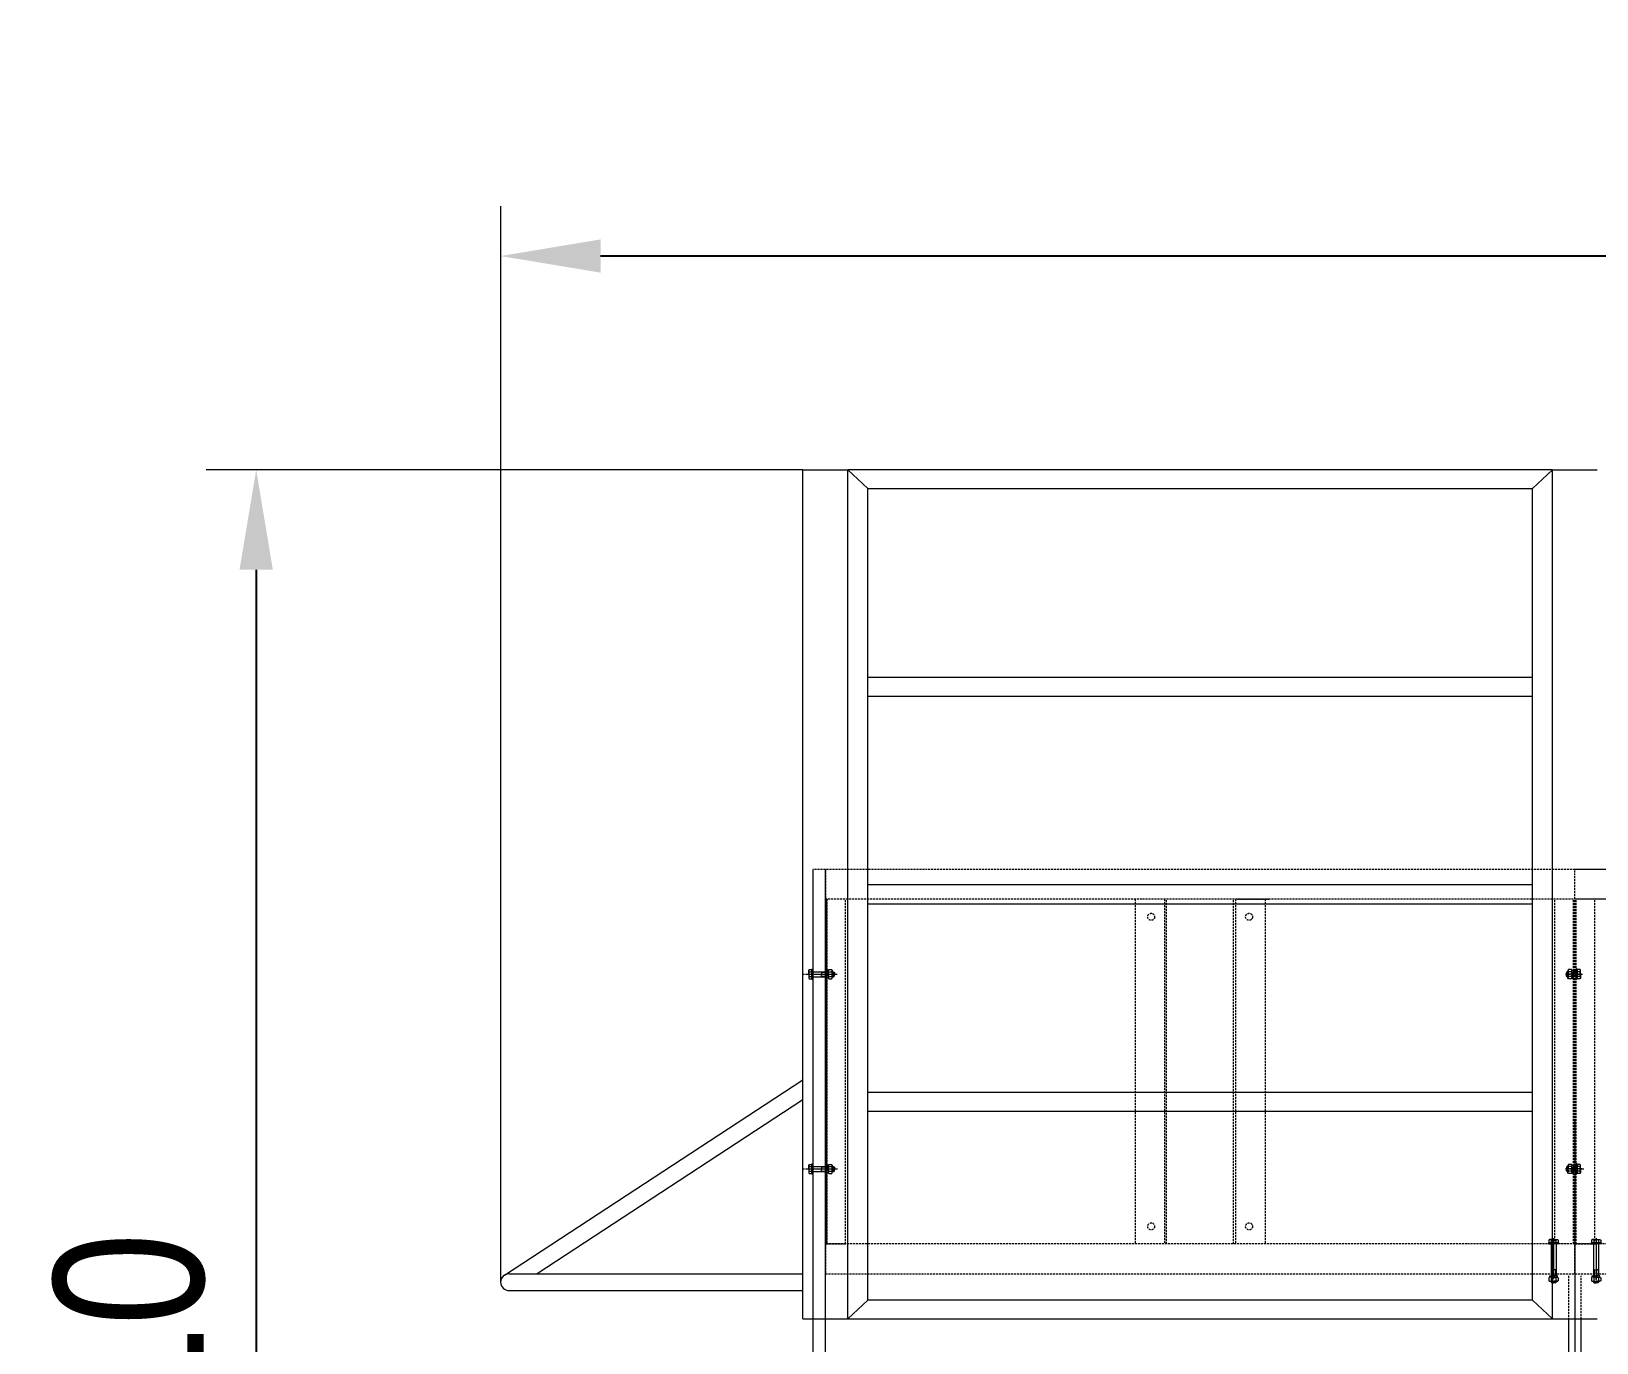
# Model space of a CAD drawing. Header units: millimetres. Extents: x -4553 to 3534, y -2660 to 2715.
# Drawn here: x -4553 to -1420, y 89 to 2715 of the extents above; entities that cross this region are included whole.
import ezdxf

# ---------------------------------------------------------------- set-up
doc = ezdxf.new("R2010")
doc.units = ezdxf.units.MM
doc.linetypes.add('K5LT_DASHED', pattern=[6, 4, -2])
for name, color, linetype in [('DIKOM_ОБЪЕКТ', 7, 'Continuous'), ('DIKOM_РАЗМЕР_ОБЪЕКТА', 7, 'Continuous'), ('Системный слой', 7, 'Continuous')]:
    doc.layers.add(name, color=color, linetype=linetype)
doc.styles.add('style1', font='arial.ttf', dxfattribs={"width": 0.8})
doc.dimstyles.new('1-50', dxfattribs={"dimtxt": 300, "dimasz": 200, "dimexe": 100, "dimexo": 0, "dimgap": 100, "dimtad": 1, "dimtxsty": 'style1', "dimcen": 200, "dimclrd": 7, "dimclre": 7, "dimclrt": 7, "dimadec": 1, "dimazin": 2, "dimtfac": 1, "dimtmove": 0, "dimatfit": 2, "dimfxl": 0, "dimlwd": 25, "dimlwe": 18, "dimarcsym": 0})

# ---------------------------------------------------------------- blocks, each defined once
blk = doc.blocks.new('U100')
at = {"layer": 'Системный слой', "color": 7, "linetype": 'K5LT_DASHED', "lineweight": 18}
for p, q in [((894.07, -340.66), (893.99, -340.71)), ((893.99, -340.71), (893.99, -340.98)), ((893.99, -340.98), (894.45, -340.98)), ((894.45, -340.66), (894.07, -340.66)), ((894.2, -341.08), (894.2, -344.28)), ((894.22, -340.71), (894.22, -340.98)), ((894.45, -340.66), (894.83, -340.66)), ((894.92, -340.98), (894.45, -340.98)), ((894.69, -340.71), (894.69, -340.98)), ((894.7, -341.08), (894.7, -344.28)), ((894.83, -340.66), (894.92, -340.71)), ((894.92, -340.71), (894.92, -340.98)), ((894.2, -343.68), (894.45, -343.68)), ((894.25, -343.68), (894.25, -344.28)), ((894.7, -343.68), (894.45, -343.68)), ((894.66, -343.68), (894.66, -344.28)), ((894.2, -344.83), (894.2, -344.91)), ((894.2, -344.91), (894.28, -344.98)), ((894.2, -344.91), (894.45, -344.91)), ((894.25, -344.83), (894.25, -344.95)), ((894.28, -344.98), (894.45, -344.98)), ((894.7, -344.91), (894.45, -344.91)), ((894.63, -344.98), (894.45, -344.98)), ((894.7, -344.91), (894.63, -344.98)), ((894.66, -344.83), (894.66, -344.95)), ((894.7, -344.83), (894.7, -344.91))]:
    blk.add_line(p, q, dxfattribs=at)
for centre, radius, start, end in [((894.11, -340.83), 0.162, 46.6832, 119.134), ((894.45, -341.25), 0.588, 90, 113.1373), ((894.45, -341.25), 0.588, 66.8627, 90), ((894.8, -340.83), 0.162, 60.866, 133.3168)]:
    blk.add_arc(centre, radius, start, end, dxfattribs=at)
blk = doc.blocks.new('U101')
at = {"layer": 'Системный слой', "color": 7, "linetype": 'K5LT_DASHED', "lineweight": 18}
for p, q in [((894.45, -340.98), (893.95, -340.98)), ((893.95, -340.98), (893.95, -341.08)), ((893.95, -341.08), (894.45, -341.08)), ((894.45, -340.98), (894.95, -340.98)), ((894.95, -341.08), (894.45, -341.08)), ((894.95, -340.98), (894.95, -341.08))]:
    blk.add_line(p, q, dxfattribs=at)
blk = doc.blocks.new('U102')
at = {"layer": 'Системный слой', "color": 7, "linetype": 'K5LT_DASHED', "lineweight": 18}
for p, q in [((894.07, -344.41), (894.07, -344.28)), ((894.07, -344.28), (894.45, -344.28)), ((894.45, -344.41), (894.07, -344.41)), ((894.43, -344.28), (894.39, -344.41)), ((894.83, -344.28), (894.45, -344.28)), ((894.45, -344.41), (894.83, -344.41)), ((894.48, -344.41), (894.52, -344.28)), ((894.83, -344.41), (894.83, -344.28))]:
    blk.add_line(p, q, dxfattribs=at)
blk = doc.blocks.new('U103')
at = {"layer": 'Системный слой', "color": 7, "linetype": 'K5LT_DASHED', "lineweight": 18}
for p, q in [((894.09, -344.41), (893.99, -344.47)), ((893.99, -344.47), (893.99, -344.77)), ((894.45, -344.41), (894.09, -344.41)), ((894.22, -344.47), (894.22, -344.77)), ((894.45, -344.41), (894.82, -344.41)), ((894.69, -344.47), (894.69, -344.77)), ((894.82, -344.41), (894.92, -344.47)), ((894.92, -344.47), (894.92, -344.77)), ((893.99, -344.77), (894.09, -344.83)), ((894.09, -344.83), (894.45, -344.83)), ((894.82, -344.83), (894.45, -344.83)), ((894.92, -344.77), (894.82, -344.83))]:
    blk.add_line(p, q, dxfattribs=at)
for centre, radius, start, end in [((894.12, -344.54), 0.129, 35.859, 126.1524), ((894.45, -344.9), 0.493, 90, 117.9053), ((894.45, -344.9), 0.493, 62.0947, 90), ((894.79, -344.54), 0.129, 53.8476, 144.141), ((894.12, -344.7), 0.129, 233.8476, 324.141), ((894.45, -344.34), 0.493, 242.0947, 270), ((894.45, -344.34), 0.493, 270, 297.9053), ((894.79, -344.7), 0.129, 215.859, 306.1524)]:
    blk.add_arc(centre, radius, start, end, dxfattribs=at)
blk = doc.blocks.new('U99')
at = {"layer": 'Системный слой', "color": 7, "linetype": 'K5LT_DASHED', "lineweight": 18}
blk.add_line((894.45, -340.51), (894.45, -345.13), dxfattribs=at)
at = {"layer": 'Системный слой'}
for name in ['U101', 'U100', 'U103', 'U102']:
    blk.add_blockref(name, (0, 0), dxfattribs=at)
blk = doc.blocks.new('U105')
at = {"layer": 'Системный слой', "color": 7, "linetype": 'K5LT_DASHED', "lineweight": 18}
for p, q in [((889.82, -340.66), (889.74, -340.71)), ((889.74, -340.71), (889.74, -340.98)), ((889.74, -340.98), (890.2, -340.98)), ((890.2, -340.66), (889.82, -340.66)), ((889.95, -341.08), (889.95, -344.28)), ((889.97, -340.71), (889.97, -340.98)), ((890.2, -340.66), (890.58, -340.66)), ((890.67, -340.98), (890.2, -340.98)), ((890.44, -340.71), (890.44, -340.98)), ((890.45, -341.08), (890.45, -344.28)), ((890.58, -340.66), (890.67, -340.71)), ((890.67, -340.71), (890.67, -340.98)), ((889.95, -343.68), (890.2, -343.68)), ((890, -343.68), (890, -344.28)), ((890.45, -343.68), (890.2, -343.68)), ((890.41, -343.68), (890.41, -344.28)), ((889.95, -344.83), (889.95, -344.91)), ((889.95, -344.91), (890.03, -344.98)), ((889.95, -344.91), (890.2, -344.91)), ((890, -344.83), (890, -344.95)), ((890.03, -344.98), (890.2, -344.98)), ((890.45, -344.91), (890.2, -344.91)), ((890.38, -344.98), (890.2, -344.98)), ((890.45, -344.91), (890.38, -344.98)), ((890.41, -344.83), (890.41, -344.95)), ((890.45, -344.83), (890.45, -344.91))]:
    blk.add_line(p, q, dxfattribs=at)
for centre, radius, start, end in [((889.86, -340.83), 0.162, 46.6832, 119.134), ((890.2, -341.25), 0.588, 90, 113.1373), ((890.2, -341.25), 0.588, 66.8627, 90), ((890.55, -340.83), 0.162, 60.866, 133.3168)]:
    blk.add_arc(centre, radius, start, end, dxfattribs=at)
blk = doc.blocks.new('U106')
at = {"layer": 'Системный слой', "color": 7, "linetype": 'K5LT_DASHED', "lineweight": 18}
for p, q in [((890.2, -340.98), (889.7, -340.98)), ((889.7, -340.98), (889.7, -341.08)), ((889.7, -341.08), (890.2, -341.08)), ((890.2, -340.98), (890.7, -340.98)), ((890.7, -341.08), (890.2, -341.08)), ((890.7, -340.98), (890.7, -341.08))]:
    blk.add_line(p, q, dxfattribs=at)
blk = doc.blocks.new('U107')
at = {"layer": 'Системный слой', "color": 7, "linetype": 'K5LT_DASHED', "lineweight": 18}
for p, q in [((889.82, -344.41), (889.82, -344.28)), ((889.82, -344.28), (890.2, -344.28)), ((890.2, -344.41), (889.82, -344.41)), ((890.18, -344.28), (890.14, -344.41)), ((890.58, -344.28), (890.2, -344.28)), ((890.2, -344.41), (890.58, -344.41)), ((890.23, -344.41), (890.27, -344.28)), ((890.58, -344.41), (890.58, -344.28))]:
    blk.add_line(p, q, dxfattribs=at)
blk = doc.blocks.new('U108')
at = {"layer": 'Системный слой', "color": 7, "linetype": 'K5LT_DASHED', "lineweight": 18}
for p, q in [((889.84, -344.41), (889.74, -344.47)), ((889.74, -344.47), (889.74, -344.77)), ((890.2, -344.41), (889.84, -344.41)), ((889.97, -344.47), (889.97, -344.77)), ((890.2, -344.41), (890.57, -344.41)), ((890.44, -344.47), (890.44, -344.77)), ((890.57, -344.41), (890.67, -344.47)), ((890.67, -344.47), (890.67, -344.77)), ((889.74, -344.77), (889.84, -344.83)), ((889.84, -344.83), (890.2, -344.83)), ((890.57, -344.83), (890.2, -344.83)), ((890.67, -344.77), (890.57, -344.83))]:
    blk.add_line(p, q, dxfattribs=at)
for centre, radius, start, end in [((889.87, -344.54), 0.129, 35.859, 126.1524), ((890.2, -344.9), 0.493, 90, 117.9053), ((890.2, -344.9), 0.493, 62.0947, 90), ((890.54, -344.54), 0.129, 53.8476, 144.141), ((889.87, -344.7), 0.129, 233.8476, 324.141), ((890.2, -344.34), 0.493, 242.0947, 270), ((890.2, -344.34), 0.493, 270, 297.9053), ((890.54, -344.7), 0.129, 215.859, 306.1524)]:
    blk.add_arc(centre, radius, start, end, dxfattribs=at)
blk = doc.blocks.new('U104')
at = {"layer": 'Системный слой', "color": 7, "linetype": 'K5LT_DASHED', "lineweight": 18}
blk.add_line((890.2, -340.51), (890.2, -345.13), dxfattribs=at)
at = {"layer": 'Системный слой'}
for name in ['U106', 'U105', 'U108', 'U107']:
    blk.add_blockref(name, (0, 0), dxfattribs=at)
blk = doc.blocks.new('U133')
at = {"layer": 'Системный слой', "color": 7, "linetype": 'K5LT_DASHED', "lineweight": 18}
for p, q in [((815.66, -313.7), (815.71, -313.62)), ((815.66, -314.08), (815.66, -313.7)), ((815.66, -314.08), (815.66, -314.46)), ((815.66, -314.46), (815.71, -314.55)), ((815.71, -313.62), (815.98, -313.62)), ((815.71, -313.85), (815.98, -313.85)), ((815.71, -314.31), (815.98, -314.31)), ((815.71, -314.55), (815.98, -314.55)), ((815.98, -313.62), (815.98, -314.08)), ((815.98, -314.55), (815.98, -314.08)), ((816.08, -313.83), (817.48, -313.83)), ((816.08, -314.33), (817.48, -314.33)), ((816.93, -313.83), (816.93, -314.08)), ((816.93, -313.87), (817.48, -313.87)), ((816.93, -314.33), (816.93, -314.08)), ((816.93, -314.29), (817.48, -314.29)), ((818.02, -313.83), (818.15, -313.83)), ((818.02, -313.87), (818.2, -313.87)), ((818.02, -314.29), (818.2, -314.29)), ((818.02, -314.33), (818.15, -314.33)), ((818.15, -313.83), (818.23, -313.91)), ((818.15, -313.83), (818.15, -314.08)), ((818.15, -314.33), (818.15, -314.08)), ((818.15, -314.33), (818.23, -314.26)), ((818.23, -313.91), (818.23, -314.08)), ((818.23, -314.26), (818.23, -314.08))]:
    blk.add_line(p, q, dxfattribs=at)
for centre, radius, start, end in [((815.83, -313.74), 0.162, 150.866, 223.3168), ((816.25, -314.08), 0.588, 156.8627, 180), ((816.25, -314.08), 0.588, 180, 203.1373), ((815.83, -314.43), 0.162, 136.6832, 209.134)]:
    blk.add_arc(centre, radius, start, end, dxfattribs=at)
blk = doc.blocks.new('U134')
at = {"layer": 'Системный слой', "color": 7, "linetype": 'K5LT_DASHED', "lineweight": 18}
for p, q in [((815.98, -314.08), (815.98, -313.58)), ((815.98, -313.58), (816.08, -313.58)), ((815.98, -314.08), (815.98, -314.58)), ((815.98, -314.58), (816.08, -314.58)), ((816.08, -313.58), (816.08, -314.08)), ((816.08, -314.58), (816.08, -314.08))]:
    blk.add_line(p, q, dxfattribs=at)
blk = doc.blocks.new('U135')
at = {"layer": 'Системный слой', "color": 7, "linetype": 'K5LT_DASHED', "lineweight": 18}
for p, q in [((817.6, -313.7), (817.48, -313.7)), ((817.48, -313.7), (817.48, -314.08)), ((817.48, -314.06), (817.6, -314.01)), ((817.48, -314.46), (817.48, -314.08)), ((817.6, -314.11), (817.48, -314.15)), ((817.6, -314.46), (817.48, -314.46)), ((817.6, -314.08), (817.6, -313.7)), ((817.6, -314.08), (817.6, -314.46))]:
    blk.add_line(p, q, dxfattribs=at)
blk = doc.blocks.new('U136')
at = {"layer": 'Системный слой', "color": 7, "linetype": 'K5LT_DASHED', "lineweight": 18}
for p, q in [((817.6, -313.72), (817.66, -313.62)), ((817.6, -314.08), (817.6, -313.72)), ((817.6, -314.08), (817.6, -314.45)), ((817.6, -314.45), (817.66, -314.55)), ((817.66, -313.62), (817.97, -313.62)), ((817.66, -313.85), (817.97, -313.85)), ((817.66, -314.31), (817.97, -314.31)), ((817.66, -314.55), (817.97, -314.55)), ((817.97, -313.62), (818.02, -313.72)), ((817.97, -314.55), (818.02, -314.45)), ((818.02, -313.72), (818.02, -314.08)), ((818.02, -314.45), (818.02, -314.08))]:
    blk.add_line(p, q, dxfattribs=at)
for centre, radius, start, end in [((818.1, -314.08), 0.493, 152.0947, 180), ((818.1, -314.08), 0.493, 180, 207.9053), ((817.74, -313.75), 0.129, 143.8476, 234.141), ((817.74, -314.42), 0.129, 125.859, 216.1524), ((817.89, -313.75), 0.129, 305.859, 36.1524), ((817.53, -314.08), 0.493, 0, 27.9053), ((817.53, -314.08), 0.493, 332.0947, 0), ((817.89, -314.42), 0.129, 323.8476, 54.141)]:
    blk.add_arc(centre, radius, start, end, dxfattribs=at)
blk = doc.blocks.new('U137')
at = {"layer": 'Системный слой', "color": 7, "linetype": 'K5LT_DASHED', "lineweight": 18}
for p, q in [((815.66, -333.2), (815.71, -333.12)), ((815.66, -333.58), (815.66, -333.2)), ((815.66, -333.58), (815.66, -333.96)), ((815.71, -333.12), (815.98, -333.12)), ((815.71, -333.35), (815.98, -333.35)), ((815.98, -333.12), (815.98, -333.58)), ((815.98, -334.05), (815.98, -333.58)), ((816.08, -333.33), (817.48, -333.33)), ((816.93, -333.33), (816.93, -333.58)), ((816.93, -333.37), (817.48, -333.37)), ((816.93, -333.83), (816.93, -333.58)), ((818.02, -333.33), (818.15, -333.33)), ((818.02, -333.37), (818.2, -333.37)), ((818.15, -333.33), (818.23, -333.41)), ((818.15, -333.33), (818.15, -333.58)), ((818.15, -333.83), (818.15, -333.58)), ((818.23, -333.41), (818.23, -333.58)), ((818.23, -333.76), (818.23, -333.58)), ((815.66, -333.96), (815.71, -334.05)), ((815.71, -333.81), (815.98, -333.81)), ((815.71, -334.05), (815.98, -334.05)), ((816.08, -333.83), (817.48, -333.83)), ((816.93, -333.79), (817.48, -333.79)), ((818.02, -333.79), (818.2, -333.79)), ((818.02, -333.83), (818.15, -333.83)), ((818.15, -333.83), (818.23, -333.76))]:
    blk.add_line(p, q, dxfattribs=at)
for centre, radius, start, end in [((815.83, -333.24), 0.162, 150.866, 223.3168), ((816.25, -333.58), 0.588, 156.8627, 180), ((816.25, -333.58), 0.588, 180, 203.1373), ((815.83, -333.93), 0.162, 136.6832, 209.134)]:
    blk.add_arc(centre, radius, start, end, dxfattribs=at)
blk = doc.blocks.new('U138')
at = {"layer": 'Системный слой', "color": 7, "linetype": 'K5LT_DASHED', "lineweight": 18}
for p, q in [((815.98, -333.58), (815.98, -333.08)), ((815.98, -333.08), (816.08, -333.08)), ((815.98, -333.58), (815.98, -334.08)), ((816.08, -333.08), (816.08, -333.58)), ((816.08, -334.08), (816.08, -333.58)), ((815.98, -334.08), (816.08, -334.08))]:
    blk.add_line(p, q, dxfattribs=at)
blk = doc.blocks.new('U139')
at = {"layer": 'Системный слой', "color": 7, "linetype": 'K5LT_DASHED', "lineweight": 18}
for p, q in [((817.6, -333.2), (817.48, -333.2)), ((817.48, -333.2), (817.48, -333.58)), ((817.48, -333.56), (817.6, -333.51)), ((817.48, -333.96), (817.48, -333.58)), ((817.6, -333.61), (817.48, -333.65)), ((817.6, -333.58), (817.6, -333.2)), ((817.6, -333.58), (817.6, -333.96)), ((817.6, -333.96), (817.48, -333.96))]:
    blk.add_line(p, q, dxfattribs=at)
blk = doc.blocks.new('U140')
at = {"layer": 'Системный слой', "color": 7, "linetype": 'K5LT_DASHED', "lineweight": 18}
for p, q in [((817.6, -333.22), (817.66, -333.12)), ((817.6, -333.58), (817.6, -333.22)), ((817.6, -333.58), (817.6, -333.95)), ((817.66, -333.12), (817.97, -333.12)), ((817.66, -333.35), (817.97, -333.35)), ((817.97, -333.12), (818.02, -333.22)), ((818.02, -333.22), (818.02, -333.58)), ((818.02, -333.95), (818.02, -333.58)), ((817.6, -333.95), (817.66, -334.05)), ((817.66, -333.81), (817.97, -333.81)), ((817.66, -334.05), (817.97, -334.05)), ((817.97, -334.05), (818.02, -333.95))]:
    blk.add_line(p, q, dxfattribs=at)
for centre, radius, start, end in [((818.1, -333.58), 0.493, 152.0947, 180), ((818.1, -333.58), 0.493, 180, 207.9053), ((817.74, -333.25), 0.129, 143.8476, 234.141), ((817.89, -333.25), 0.129, 305.859, 36.1524), ((817.53, -333.58), 0.493, 0, 27.9053), ((817.53, -333.58), 0.493, 332.0947, 0), ((817.74, -333.92), 0.129, 125.859, 216.1524), ((817.89, -333.92), 0.129, 323.8476, 54.141)]:
    blk.add_arc(centre, radius, start, end, dxfattribs=at)
blk = doc.blocks.new('U165')
at = {"layer": 'Системный слой', "color": 7, "linetype": 'K5LT_DASHED', "lineweight": 18}
for p, q in [((891.55, -333.33), (891.48, -333.41)), ((891.48, -333.41), (891.48, -333.58)), ((891.48, -333.76), (891.48, -333.58)), ((891.63, -333.37), (891.51, -333.37)), ((891.63, -333.33), (891.55, -333.33)), ((891.55, -333.33), (891.55, -333.58)), ((891.55, -333.83), (891.55, -333.58)), ((892.48, -333.33), (892.18, -333.33)), ((892.48, -333.37), (892.18, -333.37)), ((892.85, -333.12), (892.58, -333.12)), ((892.58, -333.12), (892.58, -333.58)), ((892.85, -333.35), (892.58, -333.35)), ((892.58, -334.05), (892.58, -333.58)), ((892.9, -333.2), (892.85, -333.12)), ((892.9, -333.58), (892.9, -333.2)), ((892.9, -333.58), (892.9, -333.96)), ((891.55, -333.83), (891.48, -333.76)), ((891.63, -333.79), (891.51, -333.79)), ((891.63, -333.83), (891.55, -333.83)), ((892.48, -333.79), (892.18, -333.79)), ((892.48, -333.83), (892.18, -333.83)), ((892.85, -333.81), (892.58, -333.81)), ((892.85, -334.05), (892.58, -334.05)), ((892.9, -333.96), (892.85, -334.05))]:
    blk.add_line(p, q, dxfattribs=at)
for centre, radius, start, end in [((892.73, -333.24), 0.162, 316.6832, 29.134), ((892.31, -333.58), 0.588, 0, 23.1373), ((892.31, -333.58), 0.588, 336.8627, 0), ((892.73, -333.93), 0.162, 330.866, 43.3168)]:
    blk.add_arc(centre, radius, start, end, dxfattribs=at)
blk = doc.blocks.new('U166')
at = {"layer": 'Системный слой', "color": 7, "linetype": 'K5LT_DASHED', "lineweight": 18}
for p, q in [((892.58, -333.08), (892.48, -333.08)), ((892.48, -333.08), (892.48, -333.58)), ((892.48, -334.08), (892.48, -333.58)), ((892.58, -333.58), (892.58, -333.08)), ((892.58, -333.58), (892.58, -334.08)), ((892.58, -334.08), (892.48, -334.08))]:
    blk.add_line(p, q, dxfattribs=at)
blk = doc.blocks.new('U167')
at = {"layer": 'Системный слой', "color": 7, "linetype": 'K5LT_DASHED', "lineweight": 18}
for p, q in [((892.05, -333.58), (892.05, -333.2)), ((892.05, -333.2), (892.18, -333.2)), ((892.05, -333.56), (892.18, -333.51)), ((892.05, -333.58), (892.05, -333.96)), ((892.18, -333.61), (892.05, -333.65)), ((892.18, -333.2), (892.18, -333.58)), ((892.18, -333.96), (892.18, -333.58)), ((892.05, -333.96), (892.18, -333.96))]:
    blk.add_line(p, q, dxfattribs=at)
blk = doc.blocks.new('U168')
at = {"layer": 'Системный слой', "color": 7, "linetype": 'K5LT_DASHED', "lineweight": 18}
for p, q in [((891.69, -333.12), (891.63, -333.22)), ((891.63, -333.22), (891.63, -333.58)), ((891.63, -333.95), (891.63, -333.58)), ((892, -333.12), (891.69, -333.12)), ((892, -333.35), (891.69, -333.35)), ((892.05, -333.22), (892, -333.12)), ((892.05, -333.58), (892.05, -333.22)), ((892.05, -333.58), (892.05, -333.95)), ((891.69, -334.05), (891.63, -333.95)), ((892, -333.81), (891.69, -333.81)), ((892, -334.05), (891.69, -334.05)), ((892.05, -333.95), (892, -334.05))]:
    blk.add_line(p, q, dxfattribs=at)
for centre, radius, start, end in [((892.13, -333.58), 0.493, 152.0947, 180), ((892.13, -333.58), 0.493, 180, 207.9053), ((891.77, -333.25), 0.129, 143.8476, 234.141), ((891.92, -333.25), 0.129, 305.859, 36.1524), ((891.56, -333.58), 0.493, 0, 27.9053), ((891.56, -333.58), 0.493, 332.0947, 0), ((891.77, -333.92), 0.129, 125.859, 216.1524), ((891.92, -333.92), 0.129, 323.8476, 54.141)]:
    blk.add_arc(centre, radius, start, end, dxfattribs=at)
blk = doc.blocks.new('U169')
at = {"layer": 'Системный слой', "color": 7, "linetype": 'K5LT_DASHED', "lineweight": 18}
for p, q in [((891.55, -313.83), (891.48, -313.91)), ((891.48, -313.91), (891.48, -314.08)), ((891.48, -314.26), (891.48, -314.08)), ((891.55, -314.33), (891.48, -314.26)), ((891.63, -313.87), (891.51, -313.87)), ((891.63, -314.29), (891.51, -314.29)), ((891.63, -313.83), (891.55, -313.83)), ((891.55, -313.83), (891.55, -314.08)), ((891.55, -314.33), (891.55, -314.08)), ((891.63, -314.33), (891.55, -314.33)), ((892.48, -313.83), (892.18, -313.83)), ((892.48, -313.87), (892.18, -313.87)), ((892.48, -314.29), (892.18, -314.29)), ((892.48, -314.33), (892.18, -314.33)), ((892.85, -313.62), (892.58, -313.62)), ((892.58, -313.62), (892.58, -314.08)), ((892.85, -313.85), (892.58, -313.85)), ((892.58, -314.55), (892.58, -314.08)), ((892.85, -314.31), (892.58, -314.31)), ((892.85, -314.55), (892.58, -314.55)), ((892.9, -313.7), (892.85, -313.62)), ((892.9, -314.46), (892.85, -314.55)), ((892.9, -314.08), (892.9, -313.7)), ((892.9, -314.08), (892.9, -314.46))]:
    blk.add_line(p, q, dxfattribs=at)
for centre, radius, start, end in [((892.73, -313.74), 0.162, 316.6832, 29.134), ((892.31, -314.08), 0.588, 0, 23.1373), ((892.31, -314.08), 0.588, 336.8627, 0), ((892.73, -314.43), 0.162, 330.866, 43.3168)]:
    blk.add_arc(centre, radius, start, end, dxfattribs=at)
blk = doc.blocks.new('U170')
at = {"layer": 'Системный слой', "color": 7, "linetype": 'K5LT_DASHED', "lineweight": 18}
for p, q in [((892.58, -313.58), (892.48, -313.58)), ((892.48, -313.58), (892.48, -314.08)), ((892.48, -314.58), (892.48, -314.08)), ((892.58, -314.58), (892.48, -314.58)), ((892.58, -314.08), (892.58, -313.58)), ((892.58, -314.08), (892.58, -314.58))]:
    blk.add_line(p, q, dxfattribs=at)
blk = doc.blocks.new('U171')
at = {"layer": 'Системный слой', "color": 7, "linetype": 'K5LT_DASHED', "lineweight": 18}
for p, q in [((892.05, -314.08), (892.05, -313.7)), ((892.05, -313.7), (892.18, -313.7)), ((892.05, -314.06), (892.18, -314.01)), ((892.05, -314.08), (892.05, -314.46)), ((892.18, -314.11), (892.05, -314.15)), ((892.05, -314.46), (892.18, -314.46)), ((892.18, -313.7), (892.18, -314.08)), ((892.18, -314.46), (892.18, -314.08))]:
    blk.add_line(p, q, dxfattribs=at)
blk = doc.blocks.new('U172')
at = {"layer": 'Системный слой', "color": 7, "linetype": 'K5LT_DASHED', "lineweight": 18}
for p, q in [((891.69, -313.62), (891.63, -313.72)), ((891.63, -313.72), (891.63, -314.08)), ((891.63, -314.45), (891.63, -314.08)), ((891.69, -314.55), (891.63, -314.45)), ((892, -313.62), (891.69, -313.62)), ((892, -313.85), (891.69, -313.85)), ((892, -314.31), (891.69, -314.31)), ((892, -314.55), (891.69, -314.55)), ((892.05, -313.72), (892, -313.62)), ((892.05, -314.45), (892, -314.55)), ((892.05, -314.08), (892.05, -313.72)), ((892.05, -314.08), (892.05, -314.45))]:
    blk.add_line(p, q, dxfattribs=at)
for centre, radius, start, end in [((892.13, -314.08), 0.493, 152.0947, 180), ((892.13, -314.08), 0.493, 180, 207.9053), ((891.77, -313.75), 0.129, 143.8476, 234.141), ((891.77, -314.42), 0.129, 125.859, 216.1524), ((891.92, -313.75), 0.129, 305.859, 36.1524), ((891.56, -314.08), 0.493, 0, 27.9053), ((891.56, -314.08), 0.493, 332.0947, 0), ((891.92, -314.42), 0.129, 323.8476, 54.141)]:
    blk.add_arc(centre, radius, start, end, dxfattribs=at)
blk = doc.blocks.new('*D358')
at = {"layer": 'Defpoints', "color": 0, "transparency": 16777216}
for p in [(-3613.8, 2264.7), (-3613.8, 209.8), (3436.2, 165.1)]:
    blk.add_point(p, dxfattribs=at)
at = {"layer": 'DIKOM_РАЗМЕР_ОБЪЕКТА', "color": 7, "lineweight": 18, "transparency": 16777216}
for p, q in [((-3613.8, 209.8), (-3613.8, 2364.7)), ((3436.2, 165.1), (3436.2, 2364.7))]:
    blk.add_line(p, q, dxfattribs=at)
at = {"layer": 'DIKOM_РАЗМЕР_ОБЪЕКТА', "color": 7, "lineweight": 25, "transparency": 16777216}
blk.add_line((3236.2, 2264.7), (-3413.8, 2264.7), dxfattribs=at)
at = {"layer": 'DIKOM_РАЗМЕР_ОБЪЕКТА', "color": 7, "transparency": 16777216}
for points in [[(-3413.8, 2298), (-3413.8, 2231.4), (-3613.8, 2264.7)], [(3236.2, 2298), (3236.2, 2231.4), (3436.2, 2264.7)]]:
    blk.add_solid(points, dxfattribs=at)
at = {"layer": 'DIKOM_РАЗМЕР_ОБЪЕКТА', "color": 7, "transparency": 16777216, "insert": (-88.8, 2517.9), "char_height": 300, "attachment_point": 5, "style": 'style1'}
blk.add_mtext('7050', dxfattribs=at)
blk = doc.blocks.new('*D359')
at = {"layer": 'Defpoints', "color": 0, "transparency": 16777216}
for p in [(-3008.8, 1836.6), (-4103.1, -2073.4), (-3008.8, -2073.4)]:
    blk.add_point(p, dxfattribs=at)
at = {"layer": 'DIKOM_РАЗМЕР_ОБЪЕКТА', "color": 7, "lineweight": 18, "transparency": 16777216}
for p, q in [((-3008.8, 1836.6), (-4203.1, 1836.6)), ((-3008.8, -2073.4), (-4203.1, -2073.4))]:
    blk.add_line(p, q, dxfattribs=at)
at = {"layer": 'DIKOM_РАЗМЕР_ОБЪЕКТА', "color": 7, "lineweight": 25, "transparency": 16777216}
blk.add_line((-4103.1, 1636.6), (-4103.1, -1873.4), dxfattribs=at)
at = {"layer": 'DIKOM_РАЗМЕР_ОБЪЕКТА', "color": 7, "transparency": 16777216}
for points in [[(-4136.4, 1636.6), (-4069.8, 1636.6), (-4103.1, 1836.6)], [(-4136.4, -1873.4), (-4069.8, -1873.4), (-4103.1, -2073.4)]]:
    blk.add_solid(points, dxfattribs=at)
at = {"layer": 'DIKOM_РАЗМЕР_ОБЪЕКТА', "color": 7, "transparency": 16777216, "insert": (-4356.4, -63.7), "char_height": 300, "attachment_point": 5, "rotation": 90, "style": 'style1'}
blk.add_mtext('3910', dxfattribs=at)

msp = doc.modelspace()

# ---------------------------------------------------------------- linework, layer by layer
at = {"layer": 'DIKOM_ОБЪЕКТ', "color": 7, "linetype": 'Continuous', "lineweight": 15}
for p, q in [((-3008.815, 136.6), (-3008.815, 1836.6)), ((-3008.815, 1836.6), (-2918.815, 1836.6)), ((-2918.815, 136.6), (-2918.815, 1836.6)), ((-2878.815, 1799.012), (-2918.815, 1836.6)), ((-1508.815, 1836.6), (-2918.815, 1836.6)), ((-1548.815, 1799.012), (-1508.815, 1836.6)), ((-1508.815, 136.6), (-1508.815, 1836.6)), ((-1508.815, 1836.6), (-1418.815, 1836.6)), ((-2878.815, 174.187), (-2878.815, 1799.012)), ((-2878.815, 1799.012), (-1548.815, 1799.012)), ((-1548.815, 174.187), (-1548.815, 1799.012)), ((-1548.815, 1421.021), (-2878.815, 1421.021)), ((-2878.815, 1383.433), (-1548.815, 1383.433)), ((-2988.815, 1036.6), (-2988.815, 136.6)), ((-2963.815, 136.6), (-2963.815, 1036.6)), ((36.185, 1036.6), (-1463.815, 1036.6)), ((-1548.815, 1005.442), (-2878.815, 1005.442)), ((33.185, 976.6), (-1463.815, 976.6)), ((-2878.815, 967.854), (-1548.815, 967.854)), ((-3606.245, 223.861), (-3008.815, 615.264)), ((-3008.815, 575.215), (-3540.933, 226.6)), ((-1548.815, 589.863), (-2878.815, 589.863)), ((-2878.815, 552.275), (-1548.815, 552.275)), ((-1463.815, 536.6), (-1463.815, -463.4)), ((-3597.065, 226.6), (-3008.815, 226.6)), ((-3597.065, 193.1), (-3008.815, 193.1)), ((-2918.815, 136.6), (-2878.815, 174.187)), ((-1548.815, 174.187), (-2878.815, 174.187)), ((-1508.815, 136.6), (-1548.815, 174.187)), ((-3008.815, 136.6), (-2918.815, 136.6)), ((-2988.815, 136.6), (-2988.815, -373.4)), ((-2963.815, -373.4), (-2963.815, 136.6)), ((-2918.815, 136.6), (-1508.815, 136.6)), ((-1508.815, 136.6), (-1418.815, 136.6)), ((-1476.315, 136.6), (-1476.315, -373.4)), ((-1451.315, -373.4), (-1451.315, 136.6))]:
    msp.add_line(p, q, dxfattribs=at)
for start, end in [(90, 180), (180, 270)]:
    msp.add_arc((-3597.065, 209.85), 16.75, start, end, dxfattribs=at)
at = {"layer": 'Системный слой', "color": 7, "linetype": 'K5LT_DASHED', "lineweight": 18}
for p, q in [((-2963.815, 1036.6), (-2988.815, 1036.6)), ((-1463.815, 1036.6), (-2963.815, 1036.6)), ((-2963.815, 226.6), (-2963.815, 1036.6)), ((-2963.815, 1036.6), (-2963.815, 226.6)), ((-1463.815, 226.6), (-1463.815, 1036.6)), ((-1463.815, 226.6), (-1463.815, 1036.6)), ((-2963.815, 876.6), (-2963.815, 976.6)), ((-1466.815, 976.6), (-2963.815, 976.6)), ((-2960.815, 976.6), (-2960.815, 286.6)), ((-2960.815, 286.6), (-2960.815, 976.6)), ((-2923.815, 286.6), (-2923.815, 976.6)), ((-2288.815, 976.6), (-2351.815, 976.6)), ((-2343.815, 976.6), (-2343.815, 286.6)), ((-2284.815, 976.6), (-2284.815, 286.6)), ((-2280.815, 286.6), (-2280.815, 976.6)), ((-2146.815, 286.6), (-2146.815, 976.6)), ((-2142.815, 976.6), (-2142.815, 286.6)), ((-2138.815, 976.6), (-2075.815, 976.6)), ((-2083.815, 976.6), (-2083.815, 286.6)), ((-1503.815, 286.6), (-1503.815, 976.6)), ((-1466.815, 286.6), (-1466.815, 976.6)), ((-1460.815, 286.6), (-1460.815, 976.6)), ((-1423.815, 286.6), (-1423.815, 976.6)), ((-3009.652, 826.6), (-2940.135, 826.6)), ((-3000.215, 826.6), (-2942.815, 826.6)), ((-2976.488, 826.6), (-2948.152, 826.6)), ((-2973.97, 826.6), (-2944.374, 826.6)), ((-1450.415, 826.6), (-1482.815, 826.6)), ((-1451.142, 826.6), (-1479.478, 826.6)), ((-1451.142, 826.6), (-1479.478, 826.6)), ((-1476.488, 826.6), (-1448.152, 826.6)), ((-1451.565, 826.6), (-1474.234, 826.6)), ((-3009.652, 436.6), (-2938.624, 436.6)), ((-3000.215, 436.6), (-2942.815, 436.6)), ((-2976.488, 436.6), (-2948.152, 436.6)), ((-2973.97, 436.6), (-2944.374, 436.6)), ((-1453.661, 436.6), (-1483.256, 436.6)), ((-1453.661, 436.6), (-1483.256, 436.6)), ((-1450.415, 436.6), (-1482.815, 436.6)), ((-1450.054, 436.6), (-1474.989, 436.6)), ((-1473.97, 436.6), (-1444.374, 436.6)), ((-2963.815, 386.6), (-2963.815, 286.6)), ((-1463.815, 386.6), (-1463.815, 286.6)), ((-1463.815, 386.6), (-1463.815, 286.6)), ((-1476.315, 286.6), (-2963.815, 286.6)), ((-2963.815, 286.6), (-2923.815, 286.6)), ((-1506.315, 296.558), (-1506.315, 216.099)), ((-1463.815, 286.6), (-1503.815, 286.6)), ((23.685, 286.6), (-1463.815, 286.6)), ((-1463.815, 286.6), (-1423.815, 286.6)), ((-1421.315, 296.558), (-1421.315, 215.224)), ((-1421.315, 286.6), (-1421.315, 226.6)), ((-2963.815, 226.6), (-1463.815, 226.6)), ((-1506.315, 218.772), (-1506.315, 231.074)), ((-1476.315, 222.6), (-1476.315, 136.6)), ((-1463.815, 226.6), (36.185, 226.6)), ((-1451.315, 136.6), (-1451.315, 222.6)), ((-1421.315, 214.714), (-1421.315, 233.955))]:
    msp.add_line(p, q, dxfattribs=at)
for centre in [(-2311.815, 941.6), (-2115.815, 941.6), (-2311.815, 321.6), (-2115.815, 321.6)]:
    msp.add_circle(centre, 7, dxfattribs=at)

# ---------------------------------------------------------------- block references
at = {"layer": 'DIKOM_ОБЪЕКТ', "color": 7, "linetype": 'Continuous', "lineweight": 15, "xscale": 20.00000000000009, "yscale": 20.00000000000009, "zscale": 20.00000000000009}
msp.add_blockref('U138', (-19310.415, 7108.274), dxfattribs=at)
at = {"layer": 'Системный слой', "xscale": 20.00000000000009, "yscale": 20.00000000000009, "zscale": 20.00000000000009}
for name in ['U133', 'U134', 'U135', 'U136', 'U169', 'U172', 'U171', 'U170', 'U137', 'U139', 'U140', 'U165', 'U168', 'U167', 'U166', 'U104', 'U99']:
    msp.add_blockref(name, (-19310.415, 7108.274), dxfattribs=at)

# ---------------------------------------------------------------- dimensions: what is measured, and where the dimension line sits
at = {"layer": 'DIKOM_РАЗМЕР_ОБЪЕКТА'}
dim = msp.add_linear_dim(base=(-3613.815, 2264.687), p1=(3436.185, 165.1), p2=(-3613.815, 209.85), dimstyle='1-50', dxfattribs=at)
dim.commit()
dim.dimension.update_dxf_attribs({"geometry": '*D358', "text_midpoint": (-88.815, 2264.687), "dimtype": 160})
dim = msp.add_linear_dim(base=(-4103.105, -2073.4), p1=(-3008.815, 1836.6), p2=(-3008.815, -2073.4), angle=90, dimstyle='1-50', dxfattribs=at)
dim.commit()
dim.dimension.update_dxf_attribs({"geometry": '*D359', "text_midpoint": (-4103.105, -63.681), "dimtype": 160})

doc.saveas('drawing.dxf')
